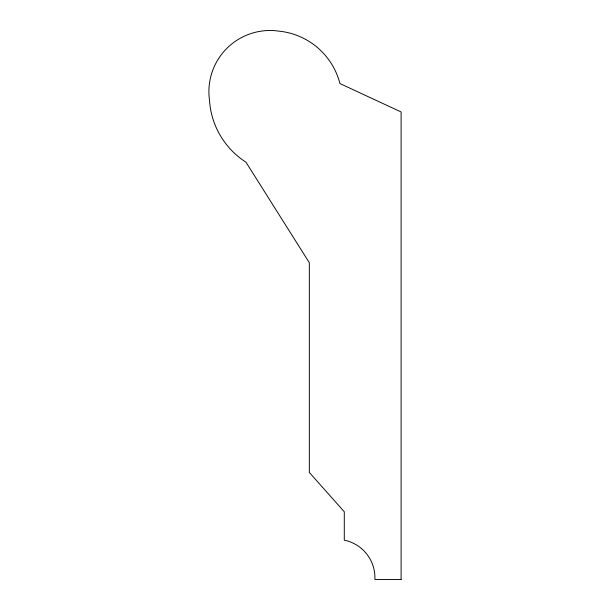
<?xml version="1.0" encoding="UTF-8"?>
<svg xmlns="http://www.w3.org/2000/svg" width="610" height="610" viewBox="0 0 610 610"><rect width="100%" height="100%" fill="white"/><g stroke="black" fill="none" stroke-linecap="round" stroke-linejoin="round"><path stroke-width="0.91" d="M401.098 579.5L374.875 579.5A38.278 38.278 0 0 0 344.292 540.17L344.292 511.775L309.331 472.445L309.331 262.704L245.975 162.207A79.529 79.529 0 0 1 209.497 100.177A61.152 61.152 0 0 1 278.747 31.118A70.15 70.15 0 0 1 339.923 83.555L401.098 111.958L401.098 579.5"/></g></svg>
